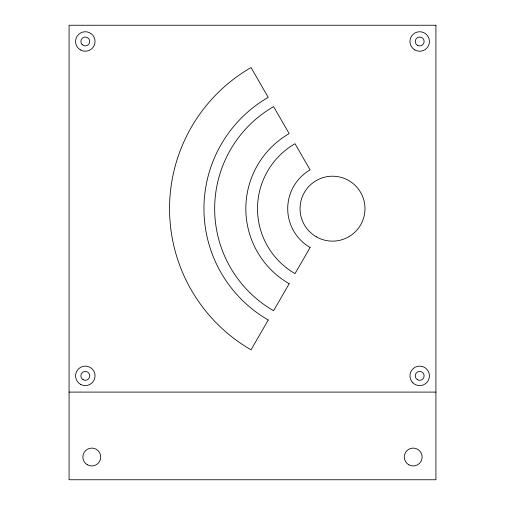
<?xml version="1.0" encoding="UTF-8"?>
<svg xmlns="http://www.w3.org/2000/svg" width="505" height="505" viewBox="0 0 505 505"><rect width="100%" height="100%" fill="white"/><g stroke="black" fill="none" stroke-linecap="round" stroke-linejoin="round"><path stroke-width="0.76" d="M69.078 392.095L435.922 392.095M268.231 320.006L251.029 349.807A162.97 162.97 0 0 1 251.029 67.537L268.231 97.339A128.56 128.56 0 0 0 268.231 320.006M289.176 283.741L273.59 310.733A117.848 117.848 0 0 1 273.59 106.618L289.176 133.604A86.677 86.677 0 0 0 289.176 283.741M310.114 247.469L295.015 273.622A74.992 74.992 0 0 1 295.015 143.729L310.114 169.876A44.8 44.8 0 0 0 310.114 247.469M435.922 25.25L69.078 25.25L69.078 479.75L435.922 479.75L435.922 25.25M82.163 44.629A4.45 4.45 0 0 0 89.606 42.635A4.45 4.45 0 0 0 84.158 37.187A4.45 4.45 0 0 0 82.163 44.629M83.085 379.716A4.45 4.45 0 0 0 89.757 375.865A4.45 4.45 0 0 0 83.085 372.015A4.45 4.45 0 0 0 83.085 379.716M417.465 379.716A4.45 4.45 0 0 0 424.137 375.865A4.45 4.45 0 0 0 417.465 372.015A4.45 4.45 0 0 0 417.465 379.716M417.465 45.336A4.45 4.45 0 0 0 424.137 41.479A4.45 4.45 0 0 0 417.465 37.629A4.45 4.45 0 0 0 417.465 45.336M408.734 464.758A8.926 8.926 0 0 0 422.123 457.025A8.926 8.926 0 0 0 408.734 449.292A8.926 8.926 0 0 0 408.734 464.758M87.34 464.758A8.926 8.926 0 0 0 100.729 457.025A8.926 8.926 0 0 0 87.34 449.292A8.926 8.926 0 0 0 87.34 464.758M414.82 49.919A9.74 9.74 0 0 0 429.433 41.479A9.74 9.74 0 0 0 414.82 33.046A9.74 9.74 0 0 0 414.82 49.919M80.44 384.299A9.74 9.74 0 0 0 95.047 375.865A9.74 9.74 0 0 0 80.44 367.432A9.74 9.74 0 0 0 80.44 384.299M412.806 382.752A9.74 9.74 0 0 0 429.099 378.384A9.74 9.74 0 0 0 417.168 366.46A9.74 9.74 0 0 0 412.806 382.752M80.44 49.919A9.74 9.74 0 0 0 95.047 41.479A9.74 9.74 0 0 0 80.44 33.046A9.74 9.74 0 0 0 80.44 49.919M316.281 236.788A32.465 32.465 0 0 0 364.976 208.672A32.465 32.465 0 0 0 316.281 180.556A32.465 32.465 0 0 0 316.281 236.788"/></g></svg>
